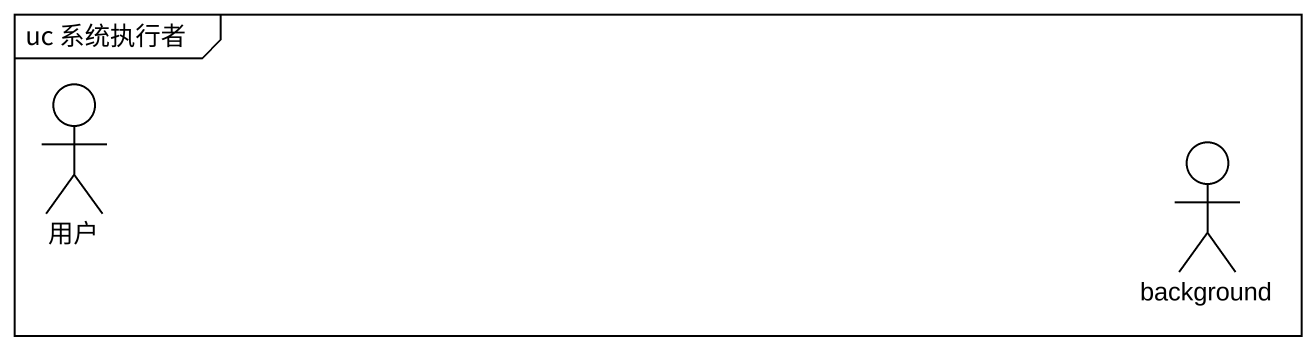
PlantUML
@startuml
mainframe uc 系统执行者
actor 用户
actor background
@enduml
